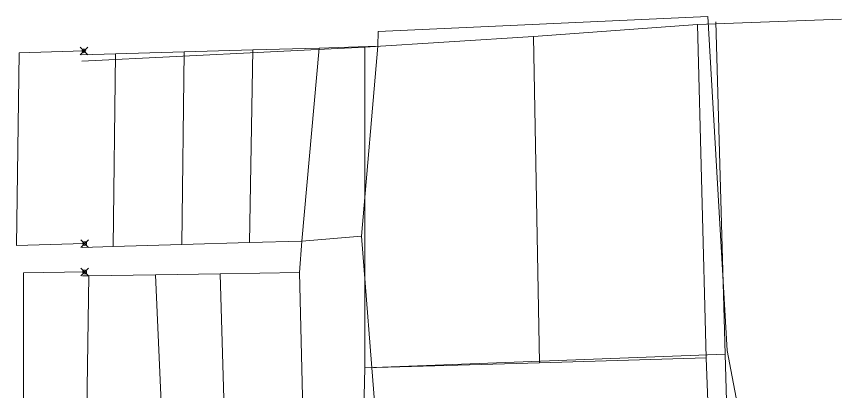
# Model space of a CAD drawing. Header units: millimetres. Extents: x 1956 to 626126, y 2654 to 1331070.
# Drawn here: x 625135.2 to 625243.9, y 1329864.1 to 1329913.7 of the extents above; entities that cross this region are included whole.
import ezdxf

# ---------------------------------------------------------------- set-up
doc = ezdxf.new("R2010")
doc.units = ezdxf.units.MM
doc.header["$PDMODE"] = 35
doc.header["$PDSIZE"] = 0.5

msp = doc.modelspace()

# ---------------------------------------------------------------- linework, layer by layer
at = {"color": 1, "lineweight": 0}
for p, q in [((625183, 1329911.74), (625226.61, 1329913.75)), ((625225.23, 1329912.66), (625244.28, 1329913.36)), ((625225.23, 1329912.66), (625244.28, 1329913.36)), ((625226.61, 1329913.75), (625229.17, 1329869.5)), ((625225.23, 1329912.66), (625203.54, 1329911.1)), ((625225.23, 1329912.66), (625203.54, 1329911.1)), ((625226.4, 1329868.56), (625225.23, 1329912.66)), ((625226.4, 1329868.56), (625225.23, 1329912.66)), ((625181.24, 1329909.68), (625203.54, 1329911.1)), ((625181.24, 1329909.68), (625203.54, 1329911.1)), ((625182.96, 1329909.79), (625183, 1329911.74)), ((625203.54, 1329911.1), (625204.36, 1329867.9)), ((625203.54, 1329911.1), (625204.36, 1329867.9)), ((625143.81, 1329907.84), (625181.24, 1329909.68)), ((625143.81, 1329907.84), (625181.24, 1329909.68)), ((625166.44, 1329909.31), (625175.21, 1329909.56)), ((625172.93, 1329884.01), (625175.21, 1329909.56)), ((625175.21, 1329909.56), (625182.96, 1329909.79)), ((625182.96, 1329909.79), (625180.8, 1329884.65)), ((625181.24, 1329909.68), (625181.24, 1329867.24)), ((625181.24, 1329909.68), (625181.24, 1329867.24)), ((625135.18, 1329883.41), (625135.55, 1329908.93)), ((625135.55, 1329908.93), (625144.1, 1329909.18)), ((625143.8, 1329908.67), (625148.29, 1329908.79)), ((625148.29, 1329908.79), (625147.97, 1329883.28)), ((625148.29, 1329908.79), (625157.37, 1329909.06)), ((625157.07, 1329883.55), (625157.37, 1329909.06)), ((625157.37, 1329909.06), (625166.44, 1329909.31)), ((625166.44, 1329909.31), (625166.01, 1329883.81)), ((625172.93, 1329884.01), (625180.8, 1329884.65)), ((625182.7, 1329860.73), (625180.8, 1329884.65)), ((625144.2, 1329883.67), (625135.18, 1329883.41)), ((625157.07, 1329883.55), (625147.97, 1329883.28)), ((625166.01, 1329883.81), (625157.07, 1329883.55)), ((625172.93, 1329884.01), (625166.01, 1329883.81)), ((625172.63, 1329879.84), (625172.93, 1329884.01)), ((625147.97, 1329883.28), (625143.89, 1329883.16)), ((625136.1, 1329879.78), (625144.21, 1329879.91)), ((625136.1, 1329861.25), (625136.1, 1329879.78)), ((625143.9, 1329879.39), (625144.75, 1329879.41)), ((625144.49, 1329860.87), (625144.75, 1329879.41)), ((625144.75, 1329879.41), (625153.58, 1329879.54)), ((625153.58, 1329879.54), (625162.1, 1329879.68)), ((625154.4, 1329860.63), (625153.58, 1329879.54)), ((625162.1, 1329879.68), (625172.63, 1329879.84)), ((625162.65, 1329861.19), (625162.1, 1329879.68)), ((625173.05, 1329860.75), (625172.63, 1329879.84)), ((625229.17, 1329869.5), (625237.38, 1329826.97)), ((625181.24, 1329867.24), (625228.92, 1329869.05)), ((625204.36, 1329867.9), (625226.4, 1329868.56)), ((625204.36, 1329867.9), (625226.4, 1329868.56)), ((625228.1, 1329822.06), (625226.4, 1329868.56)), ((625228.1, 1329822.06), (625226.4, 1329868.56)), ((625228.92, 1329869.05), (625229.1, 1329862.85)), ((625181.12, 1329861.44), (625181.24, 1329867.24)), ((625204.36, 1329867.9), (625181.24, 1329867.24)), ((625204.36, 1329867.9), (625181.24, 1329867.24))]:
    msp.add_line(p, q, dxfattribs=at)
at = {"color": 1, "lineweight": 0, "ltscale": 0.5}
msp.add_line((625228.92, 1329869.05), (625227.67, 1329913.03), dxfattribs=at)
at = {"color": 1, "lineweight": 0}
for p in [(625144.1, 1329909.18), (625144.2, 1329883.67), (625144.21, 1329879.91)]:
    msp.add_point(p, dxfattribs=at)

doc.saveas('drawing.dxf')
